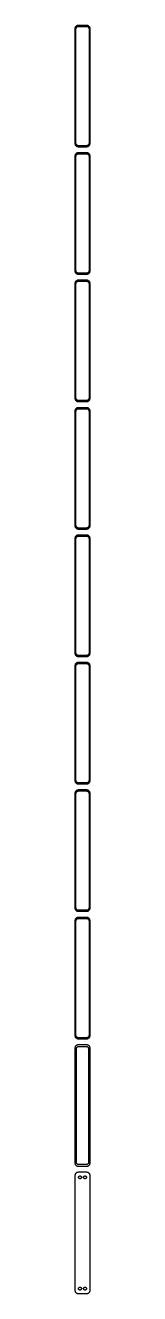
# Model space of a CAD drawing. Header units: metres. Extents: x -11 to 11, y 1800 to 3681.
import ezdxf

# ---------------------------------------------------------------- set-up
doc = ezdxf.new("R2010")
doc.units = ezdxf.units.M

msp = doc.modelspace()

# ---------------------------------------------------------------- linework, layer by layer
for p, q in [((-11.2106, 3676.63), (-11.25, 3676)), ((-11.25, 3676), (-11.25, 3506)), ((-11.0929, 3677.24), (-11.2106, 3676.63)), ((-10.8989, 3677.84), (-11.0929, 3677.24)), ((-10.6315, 3678.41), (-10.8989, 3677.84)), ((-10.2951, 3678.94), (-10.6315, 3678.41)), ((-9.89484, 3679.42), (-10.2951, 3678.94)), ((-9.43712, 3679.85), (-9.89484, 3679.42)), ((-9.75, 3675.5), (-9.71844, 3676)), ((-9.75, 3506.5), (-9.75, 3675.5)), ((-9.71844, 3676), (-9.62433, 3676.49)), ((-9.62433, 3676.49), (-9.4691, 3676.97)), ((-9.4691, 3676.97), (-9.25522, 3677.43)), ((-8.92912, 3680.22), (-9.43712, 3679.85)), ((-9.25522, 3677.43), (-8.98605, 3677.85)), ((-8.98605, 3677.85), (-8.66586, 3678.24)), ((-8.37889, 3680.52), (-8.92912, 3680.22)), ((-8.66586, 3678.24), (-8.29968, 3678.58)), ((-7.79507, 3680.76), (-8.37889, 3680.52)), ((-8.29968, 3678.58), (-7.8933, 3678.88)), ((-7.8933, 3678.88), (-7.45311, 3679.12)), ((-7.1869, 3680.91), (-7.79507, 3680.76)), ((-7.45311, 3679.12), (-6.98605, 3679.3)), ((-6.56395, 3680.99), (-7.1869, 3680.91)), ((-6.98605, 3679.3), (-6.49951, 3679.43)), ((6.56395, 3680.99), (-6.56395, 3680.99)), ((-6.49951, 3679.43), (-6.00116, 3679.49)), ((-6.00116, 3679.49), (6.00116, 3679.49)), ((6.00116, 3679.49), (6.49951, 3679.43)), ((6.49951, 3679.43), (6.98605, 3679.3)), ((7.1869, 3680.91), (6.56395, 3680.99)), ((6.98605, 3679.3), (7.45311, 3679.12)), ((7.79507, 3680.76), (7.1869, 3680.91)), ((7.45311, 3679.12), (7.8933, 3678.88)), ((8.37889, 3680.52), (7.79507, 3680.76)), ((7.8933, 3678.88), (8.29968, 3678.58)), ((8.29968, 3678.58), (8.66586, 3678.24)), ((8.92912, 3680.22), (8.37889, 3680.52)), ((8.66586, 3678.24), (8.98605, 3677.85)), ((9.43712, 3679.85), (8.92912, 3680.22)), ((8.98605, 3677.85), (9.25522, 3677.43)), ((9.25522, 3677.43), (9.4691, 3676.97)), ((9.89484, 3679.42), (9.43712, 3679.85)), ((9.4691, 3676.97), (9.62433, 3676.49)), ((9.62433, 3676.49), (9.71844, 3676)), ((9.71844, 3676), (9.75, 3675.5)), ((9.75, 3675.5), (9.75, 3506.5)), ((10.2951, 3678.94), (9.89484, 3679.42)), ((10.6315, 3678.41), (10.2951, 3678.94)), ((10.8989, 3677.84), (10.6315, 3678.41)), ((11.0929, 3677.24), (10.8989, 3677.84)), ((11.2106, 3676.63), (11.0929, 3677.24)), ((11.25, 3676), (11.2106, 3676.63)), ((11.25, 3506), (11.25, 3676)), ((-11.25, 3506), (-11.2106, 3505.37)), ((-11.2106, 3505.37), (-11.0929, 3504.76)), ((-11.0929, 3504.76), (-10.8989, 3504.16)), ((-10.8989, 3504.16), (-10.6315, 3503.59)), ((-10.6315, 3503.59), (-10.2951, 3503.06)), ((-10.2951, 3503.06), (-9.89484, 3502.58)), ((-9.89484, 3502.58), (-9.43712, 3502.15)), ((-9.71844, 3506), (-9.75, 3506.5)), ((-9.62433, 3505.51), (-9.71844, 3506)), ((-9.4691, 3505.03), (-9.62433, 3505.51)), ((-9.25522, 3504.57), (-9.4691, 3505.03)), ((-9.43712, 3502.15), (-8.92912, 3501.78)), ((-8.98605, 3504.15), (-9.25522, 3504.57)), ((-8.66586, 3503.76), (-8.98605, 3504.15)), ((-8.92912, 3501.78), (-8.37889, 3501.48)), ((-8.29968, 3503.42), (-8.66586, 3503.76)), ((-8.37889, 3501.48), (-7.79507, 3501.24)), ((-7.8933, 3503.12), (-8.29968, 3503.42)), ((-7.45311, 3502.88), (-7.8933, 3503.12)), ((-7.79507, 3501.24), (-7.1869, 3501.09)), ((-6.98605, 3502.7), (-7.45311, 3502.88)), ((-7.1869, 3501.09), (-6.56395, 3501.01)), ((-6.49951, 3502.57), (-6.98605, 3502.7)), ((-6.56395, 3501.01), (6.56395, 3501.01)), ((-6.00116, 3502.51), (-6.49951, 3502.57)), ((6.00116, 3502.51), (-6.00116, 3502.51)), ((6.49951, 3502.57), (6.00116, 3502.51)), ((6.98605, 3502.7), (6.49951, 3502.57)), ((6.56395, 3501.01), (7.1869, 3501.09)), ((7.45311, 3502.88), (6.98605, 3502.7)), ((7.1869, 3501.09), (7.79507, 3501.24)), ((7.8933, 3503.12), (7.45311, 3502.88)), ((7.79507, 3501.24), (8.37889, 3501.48)), ((8.29968, 3503.42), (7.8933, 3503.12)), ((8.66586, 3503.76), (8.29968, 3503.42)), ((8.37889, 3501.48), (8.92912, 3501.78)), ((8.98605, 3504.15), (8.66586, 3503.76)), ((8.92912, 3501.78), (9.43712, 3502.15)), ((9.25522, 3504.57), (8.98605, 3504.15)), ((9.4691, 3505.03), (9.25522, 3504.57)), ((9.43712, 3502.15), (9.89484, 3502.58)), ((9.62433, 3505.51), (9.4691, 3505.03)), ((9.71844, 3506), (9.62433, 3505.51)), ((9.75, 3506.5), (9.71844, 3506)), ((9.89484, 3502.58), (10.2951, 3503.06)), ((10.2951, 3503.06), (10.6315, 3503.59)), ((10.6315, 3503.59), (10.8989, 3504.16)), ((10.8989, 3504.16), (11.0929, 3504.76)), ((11.0929, 3504.76), (11.2106, 3505.37)), ((11.2106, 3505.37), (11.25, 3506)), ((-11.2106, 3487.63), (-11.25, 3487)), ((-11.25, 3487), (-11.25, 3317)), ((-11.0929, 3488.24), (-11.2106, 3487.63)), ((-10.8989, 3488.84), (-11.0929, 3488.24)), ((-10.6315, 3489.41), (-10.8989, 3488.84)), ((-10.2951, 3489.94), (-10.6315, 3489.41)), ((-9.89484, 3490.42), (-10.2951, 3489.94)), ((-9.43712, 3490.85), (-9.89484, 3490.42)), ((-9.75, 3486.5), (-9.71844, 3487)), ((-9.75, 3317.5), (-9.75, 3486.5)), ((-9.71844, 3487), (-9.62433, 3487.49)), ((-9.62433, 3487.49), (-9.4691, 3487.97)), ((-9.4691, 3487.97), (-9.25522, 3488.43)), ((-8.92912, 3491.22), (-9.43712, 3490.85)), ((-9.25522, 3488.43), (-8.98605, 3488.85)), ((-8.98605, 3488.85), (-8.66586, 3489.24)), ((-8.37889, 3491.52), (-8.92912, 3491.22)), ((-8.66586, 3489.24), (-8.29968, 3489.58)), ((-7.79507, 3491.76), (-8.37889, 3491.52)), ((-8.29968, 3489.58), (-7.8933, 3489.88)), ((-7.8933, 3489.88), (-7.45311, 3490.12)), ((-7.1869, 3491.91), (-7.79507, 3491.76)), ((-7.45311, 3490.12), (-6.98605, 3490.3)), ((-6.56395, 3491.99), (-7.1869, 3491.91)), ((-6.98605, 3490.3), (-6.49951, 3490.43)), ((6.56395, 3491.99), (-6.56395, 3491.99)), ((-6.49951, 3490.43), (-6.00116, 3490.49)), ((-6.00116, 3490.49), (6.00116, 3490.49)), ((6.00116, 3490.49), (6.49951, 3490.43)), ((6.49951, 3490.43), (6.98605, 3490.3)), ((7.1869, 3491.91), (6.56395, 3491.99)), ((6.98605, 3490.3), (7.45311, 3490.12)), ((7.79507, 3491.76), (7.1869, 3491.91)), ((7.45311, 3490.12), (7.8933, 3489.88)), ((8.37889, 3491.52), (7.79507, 3491.76)), ((7.8933, 3489.88), (8.29968, 3489.58)), ((8.29968, 3489.58), (8.66586, 3489.24)), ((8.92912, 3491.22), (8.37889, 3491.52)), ((8.66586, 3489.24), (8.98605, 3488.85)), ((9.43712, 3490.85), (8.92912, 3491.22)), ((8.98605, 3488.85), (9.25522, 3488.43)), ((9.25522, 3488.43), (9.4691, 3487.97)), ((9.89484, 3490.42), (9.43712, 3490.85)), ((9.4691, 3487.97), (9.62433, 3487.49)), ((9.62433, 3487.49), (9.71844, 3487)), ((9.71844, 3487), (9.75, 3486.5)), ((9.75, 3486.5), (9.75, 3317.5)), ((10.2951, 3489.94), (9.89484, 3490.42)), ((10.6315, 3489.41), (10.2951, 3489.94)), ((10.8989, 3488.84), (10.6315, 3489.41)), ((11.0929, 3488.24), (10.8989, 3488.84)), ((11.2106, 3487.63), (11.0929, 3488.24)), ((11.25, 3487), (11.2106, 3487.63)), ((11.25, 3317), (11.25, 3487)), ((-11.25, 3317), (-11.2106, 3316.37)), ((-11.2106, 3316.37), (-11.0929, 3315.76)), ((-11.0929, 3315.76), (-10.8989, 3315.16)), ((-10.8989, 3315.16), (-10.6315, 3314.59)), ((-10.6315, 3314.59), (-10.2951, 3314.06)), ((-10.2951, 3314.06), (-9.89484, 3313.58)), ((-9.89484, 3313.58), (-9.43712, 3313.15)), ((-9.71844, 3317), (-9.75, 3317.5)), ((-9.62433, 3316.51), (-9.71844, 3317)), ((-9.4691, 3316.03), (-9.62433, 3316.51)), ((-9.25522, 3315.57), (-9.4691, 3316.03)), ((-9.43712, 3313.15), (-8.92912, 3312.78)), ((-8.98605, 3315.15), (-9.25522, 3315.57)), ((-8.66586, 3314.76), (-8.98605, 3315.15)), ((-8.92912, 3312.78), (-8.37889, 3312.48)), ((-8.29968, 3314.42), (-8.66586, 3314.76)), ((-8.37889, 3312.48), (-7.79507, 3312.24)), ((-7.8933, 3314.12), (-8.29968, 3314.42)), ((-7.45311, 3313.88), (-7.8933, 3314.12)), ((-7.79507, 3312.24), (-7.1869, 3312.09)), ((-6.98605, 3313.7), (-7.45311, 3313.88)), ((-7.1869, 3312.09), (-6.56395, 3312.01)), ((-6.49951, 3313.57), (-6.98605, 3313.7)), ((-6.56395, 3312.01), (6.56395, 3312.01)), ((-6.00116, 3313.51), (-6.49951, 3313.57)), ((6.00116, 3313.51), (-6.00116, 3313.51)), ((6.49951, 3313.57), (6.00116, 3313.51)), ((6.98605, 3313.7), (6.49951, 3313.57)), ((6.56395, 3312.01), (7.1869, 3312.09)), ((7.45311, 3313.88), (6.98605, 3313.7)), ((7.1869, 3312.09), (7.79507, 3312.24)), ((7.8933, 3314.12), (7.45311, 3313.88)), ((7.79507, 3312.24), (8.37889, 3312.48)), ((8.29968, 3314.42), (7.8933, 3314.12)), ((8.66586, 3314.76), (8.29968, 3314.42)), ((8.37889, 3312.48), (8.92912, 3312.78)), ((8.98605, 3315.15), (8.66586, 3314.76)), ((8.92912, 3312.78), (9.43712, 3313.15)), ((9.25522, 3315.57), (8.98605, 3315.15)), ((9.4691, 3316.03), (9.25522, 3315.57)), ((9.43712, 3313.15), (9.89484, 3313.58)), ((9.62433, 3316.51), (9.4691, 3316.03)), ((9.71844, 3317), (9.62433, 3316.51)), ((9.75, 3317.5), (9.71844, 3317)), ((9.89484, 3313.58), (10.2951, 3314.06)), ((10.2951, 3314.06), (10.6315, 3314.59)), ((10.6315, 3314.59), (10.8989, 3315.16)), ((10.8989, 3315.16), (11.0929, 3315.76)), ((11.0929, 3315.76), (11.2106, 3316.37)), ((11.2106, 3316.37), (11.25, 3317)), ((-11.2106, 3298.63), (-11.25, 3298)), ((-11.25, 3298), (-11.25, 3128)), ((-11.0929, 3299.24), (-11.2106, 3298.63)), ((-10.8989, 3299.84), (-11.0929, 3299.24)), ((-10.6315, 3300.41), (-10.8989, 3299.84)), ((-10.2951, 3300.94), (-10.6315, 3300.41)), ((-9.89484, 3301.42), (-10.2951, 3300.94)), ((-9.43712, 3301.85), (-9.89484, 3301.42)), ((-9.75, 3297.5), (-9.71844, 3298)), ((-9.75, 3128.5), (-9.75, 3297.5)), ((-9.71844, 3298), (-9.62433, 3298.49)), ((-9.62433, 3298.49), (-9.4691, 3298.97)), ((-9.4691, 3298.97), (-9.25522, 3299.43)), ((-8.92912, 3302.22), (-9.43712, 3301.85)), ((-9.25522, 3299.43), (-8.98605, 3299.85)), ((-8.98605, 3299.85), (-8.66586, 3300.24)), ((-8.37889, 3302.52), (-8.92912, 3302.22)), ((-8.66586, 3300.24), (-8.29968, 3300.58)), ((-7.79507, 3302.76), (-8.37889, 3302.52)), ((-8.29968, 3300.58), (-7.8933, 3300.88)), ((-7.8933, 3300.88), (-7.45311, 3301.12)), ((-7.1869, 3302.91), (-7.79507, 3302.76)), ((-7.45311, 3301.12), (-6.98605, 3301.3)), ((-6.56395, 3302.99), (-7.1869, 3302.91)), ((-6.98605, 3301.3), (-6.49951, 3301.43)), ((6.56395, 3302.99), (-6.56395, 3302.99)), ((-6.49951, 3301.43), (-6.00116, 3301.49)), ((-6.00116, 3301.49), (6.00116, 3301.49)), ((6.00116, 3301.49), (6.49951, 3301.43)), ((6.49951, 3301.43), (6.98605, 3301.3)), ((7.1869, 3302.91), (6.56395, 3302.99)), ((6.98605, 3301.3), (7.45311, 3301.12)), ((7.79507, 3302.76), (7.1869, 3302.91)), ((7.45311, 3301.12), (7.8933, 3300.88)), ((8.37889, 3302.52), (7.79507, 3302.76)), ((7.8933, 3300.88), (8.29968, 3300.58)), ((8.29968, 3300.58), (8.66586, 3300.24)), ((8.92912, 3302.22), (8.37889, 3302.52)), ((8.66586, 3300.24), (8.98605, 3299.85)), ((9.43712, 3301.85), (8.92912, 3302.22)), ((8.98605, 3299.85), (9.25522, 3299.43)), ((9.25522, 3299.43), (9.4691, 3298.97)), ((9.89484, 3301.42), (9.43712, 3301.85)), ((9.4691, 3298.97), (9.62433, 3298.49)), ((9.62433, 3298.49), (9.71844, 3298)), ((9.71844, 3298), (9.75, 3297.5)), ((9.75, 3297.5), (9.75, 3128.5)), ((10.2951, 3300.94), (9.89484, 3301.42)), ((10.6315, 3300.41), (10.2951, 3300.94)), ((10.8989, 3299.84), (10.6315, 3300.41)), ((11.0929, 3299.24), (10.8989, 3299.84)), ((11.2106, 3298.63), (11.0929, 3299.24)), ((11.25, 3298), (11.2106, 3298.63)), ((11.25, 3128), (11.25, 3298)), ((-11.25, 3128), (-11.2106, 3127.37)), ((-11.2106, 3127.37), (-11.0929, 3126.76)), ((-11.0929, 3126.76), (-10.8989, 3126.16)), ((-10.8989, 3126.16), (-10.6315, 3125.59)), ((-10.6315, 3125.59), (-10.2951, 3125.06)), ((-10.2951, 3125.06), (-9.89484, 3124.58)), ((-9.89484, 3124.58), (-9.43712, 3124.15)), ((-9.71844, 3128), (-9.75, 3128.5)), ((-9.62433, 3127.51), (-9.71844, 3128)), ((-9.4691, 3127.03), (-9.62433, 3127.51)), ((-9.25522, 3126.57), (-9.4691, 3127.03)), ((-9.43712, 3124.15), (-8.92912, 3123.78)), ((-8.98605, 3126.15), (-9.25522, 3126.57)), ((-8.66586, 3125.76), (-8.98605, 3126.15)), ((-8.92912, 3123.78), (-8.37889, 3123.48)), ((-8.29968, 3125.42), (-8.66586, 3125.76)), ((-8.37889, 3123.48), (-7.79507, 3123.24)), ((-7.8933, 3125.12), (-8.29968, 3125.42)), ((-7.45311, 3124.88), (-7.8933, 3125.12)), ((-7.79507, 3123.24), (-7.1869, 3123.09)), ((-6.98605, 3124.7), (-7.45311, 3124.88)), ((-7.1869, 3123.09), (-6.56395, 3123.01)), ((-6.49951, 3124.57), (-6.98605, 3124.7)), ((-6.56395, 3123.01), (6.56395, 3123.01)), ((-6.00116, 3124.51), (-6.49951, 3124.57)), ((6.00116, 3124.51), (-6.00116, 3124.51)), ((6.49951, 3124.57), (6.00116, 3124.51)), ((6.98605, 3124.7), (6.49951, 3124.57)), ((6.56395, 3123.01), (7.1869, 3123.09)), ((7.45311, 3124.88), (6.98605, 3124.7)), ((7.1869, 3123.09), (7.79507, 3123.24)), ((7.8933, 3125.12), (7.45311, 3124.88)), ((7.79507, 3123.24), (8.37889, 3123.48)), ((8.29968, 3125.42), (7.8933, 3125.12)), ((8.66586, 3125.76), (8.29968, 3125.42)), ((8.37889, 3123.48), (8.92912, 3123.78)), ((8.98605, 3126.15), (8.66586, 3125.76)), ((8.92912, 3123.78), (9.43712, 3124.15)), ((9.25522, 3126.57), (8.98605, 3126.15)), ((9.4691, 3127.03), (9.25522, 3126.57)), ((9.43712, 3124.15), (9.89484, 3124.58)), ((9.62433, 3127.51), (9.4691, 3127.03)), ((9.71844, 3128), (9.62433, 3127.51)), ((9.75, 3128.5), (9.71844, 3128)), ((9.89484, 3124.58), (10.2951, 3125.06)), ((10.2951, 3125.06), (10.6315, 3125.59)), ((10.6315, 3125.59), (10.8989, 3126.16)), ((10.8989, 3126.16), (11.0929, 3126.76)), ((11.0929, 3126.76), (11.2106, 3127.37)), ((11.2106, 3127.37), (11.25, 3128)), ((-11.2106, 3109.63), (-11.25, 3109)), ((-11.25, 3109), (-11.25, 2939)), ((-11.0929, 3110.24), (-11.2106, 3109.63)), ((-10.8989, 3110.84), (-11.0929, 3110.24)), ((-10.6315, 3111.41), (-10.8989, 3110.84)), ((-10.2951, 3111.94), (-10.6315, 3111.41)), ((-9.89484, 3112.42), (-10.2951, 3111.94)), ((-9.43712, 3112.85), (-9.89484, 3112.42)), ((-9.75, 3108.5), (-9.71844, 3109)), ((-9.75, 2939.5), (-9.75, 3108.5)), ((-9.71844, 3109), (-9.62433, 3109.49)), ((-9.62433, 3109.49), (-9.4691, 3109.97)), ((-9.4691, 3109.97), (-9.25522, 3110.43)), ((-8.92912, 3113.22), (-9.43712, 3112.85)), ((-9.25522, 3110.43), (-8.98605, 3110.85)), ((-8.98605, 3110.85), (-8.66586, 3111.24)), ((-8.37889, 3113.52), (-8.92912, 3113.22)), ((-8.66586, 3111.24), (-8.29968, 3111.58)), ((-7.79507, 3113.76), (-8.37889, 3113.52)), ((-8.29968, 3111.58), (-7.8933, 3111.88)), ((-7.8933, 3111.88), (-7.45311, 3112.12)), ((-7.1869, 3113.91), (-7.79507, 3113.76)), ((-7.45311, 3112.12), (-6.98605, 3112.3)), ((-6.56395, 3113.99), (-7.1869, 3113.91)), ((-6.98605, 3112.3), (-6.49951, 3112.43)), ((6.56395, 3113.99), (-6.56395, 3113.99)), ((-6.49951, 3112.43), (-6.00116, 3112.49)), ((-6.00116, 3112.49), (6.00116, 3112.49)), ((6.00116, 3112.49), (6.49951, 3112.43)), ((6.49951, 3112.43), (6.98605, 3112.3)), ((7.1869, 3113.91), (6.56395, 3113.99)), ((6.98605, 3112.3), (7.45311, 3112.12)), ((7.79507, 3113.76), (7.1869, 3113.91)), ((7.45311, 3112.12), (7.8933, 3111.88)), ((8.37889, 3113.52), (7.79507, 3113.76)), ((7.8933, 3111.88), (8.29968, 3111.58)), ((8.29968, 3111.58), (8.66586, 3111.24)), ((8.92912, 3113.22), (8.37889, 3113.52)), ((8.66586, 3111.24), (8.98605, 3110.85)), ((9.43712, 3112.85), (8.92912, 3113.22)), ((8.98605, 3110.85), (9.25522, 3110.43)), ((9.25522, 3110.43), (9.4691, 3109.97)), ((9.89484, 3112.42), (9.43712, 3112.85)), ((9.4691, 3109.97), (9.62433, 3109.49)), ((9.62433, 3109.49), (9.71844, 3109)), ((9.71844, 3109), (9.75, 3108.5)), ((9.75, 3108.5), (9.75, 2939.5)), ((10.2951, 3111.94), (9.89484, 3112.42)), ((10.6315, 3111.41), (10.2951, 3111.94)), ((10.8989, 3110.84), (10.6315, 3111.41)), ((11.0929, 3110.24), (10.8989, 3110.84)), ((11.2106, 3109.63), (11.0929, 3110.24)), ((11.25, 3109), (11.2106, 3109.63)), ((11.25, 2939), (11.25, 3109)), ((-11.25, 2939), (-11.2106, 2938.37)), ((-11.2106, 2938.37), (-11.0929, 2937.76)), ((-11.0929, 2937.76), (-10.8989, 2937.16)), ((-10.8989, 2937.16), (-10.6315, 2936.59)), ((-10.6315, 2936.59), (-10.2951, 2936.06)), ((-10.2951, 2936.06), (-9.89484, 2935.58)), ((-9.89484, 2935.58), (-9.43712, 2935.15)), ((-9.71844, 2939), (-9.75, 2939.5)), ((-9.62433, 2938.51), (-9.71844, 2939)), ((-9.4691, 2938.03), (-9.62433, 2938.51)), ((-9.25522, 2937.57), (-9.4691, 2938.03)), ((-9.43712, 2935.15), (-8.92912, 2934.78)), ((-8.98605, 2937.15), (-9.25522, 2937.57)), ((-8.66586, 2936.76), (-8.98605, 2937.15)), ((-8.92912, 2934.78), (-8.37889, 2934.48)), ((-8.29968, 2936.42), (-8.66586, 2936.76)), ((-8.37889, 2934.48), (-7.79507, 2934.24)), ((-7.8933, 2936.12), (-8.29968, 2936.42)), ((-7.45311, 2935.88), (-7.8933, 2936.12)), ((-6.98605, 2935.7), (-7.45311, 2935.88)), ((-6.49951, 2935.57), (-6.98605, 2935.7)), ((-6.00116, 2935.51), (-6.49951, 2935.57)), ((6.00116, 2935.51), (-6.00116, 2935.51)), ((6.49951, 2935.57), (6.00116, 2935.51)), ((6.98605, 2935.7), (6.49951, 2935.57)), ((7.45311, 2935.88), (6.98605, 2935.7)), ((7.8933, 2936.12), (7.45311, 2935.88)), ((7.79507, 2934.24), (8.37889, 2934.48)), ((8.29968, 2936.42), (7.8933, 2936.12)), ((8.66586, 2936.76), (8.29968, 2936.42)), ((8.37889, 2934.48), (8.92912, 2934.78)), ((8.98605, 2937.15), (8.66586, 2936.76)), ((8.92912, 2934.78), (9.43712, 2935.15)), ((9.25522, 2937.57), (8.98605, 2937.15)), ((9.4691, 2938.03), (9.25522, 2937.57)), ((9.43712, 2935.15), (9.89484, 2935.58)), ((9.62433, 2938.51), (9.4691, 2938.03)), ((9.71844, 2939), (9.62433, 2938.51)), ((9.75, 2939.5), (9.71844, 2939)), ((9.89484, 2935.58), (10.2951, 2936.06)), ((10.2951, 2936.06), (10.6315, 2936.59)), ((10.6315, 2936.59), (10.8989, 2937.16)), ((10.8989, 2937.16), (11.0929, 2937.76)), ((11.0929, 2937.76), (11.2106, 2938.37)), ((11.2106, 2938.37), (11.25, 2939)), ((-11.2106, 2920.63), (-11.25, 2920)), ((-11.25, 2920), (-11.25, 2750)), ((-11.0929, 2921.24), (-11.2106, 2920.63)), ((-10.8989, 2921.84), (-11.0929, 2921.24)), ((-10.6315, 2922.41), (-10.8989, 2921.84)), ((-10.2951, 2922.94), (-10.6315, 2922.41)), ((-9.89484, 2923.42), (-10.2951, 2922.94)), ((-9.43712, 2923.85), (-9.89484, 2923.42)), ((-9.75, 2919.5), (-9.71844, 2920)), ((-9.75, 2750.5), (-9.75, 2919.5)), ((-9.71844, 2920), (-9.62433, 2920.49)), ((-9.62433, 2920.49), (-9.4691, 2920.97)), ((-9.4691, 2920.97), (-9.25522, 2921.43)), ((-8.92912, 2924.22), (-9.43712, 2923.85)), ((-9.25522, 2921.43), (-8.98605, 2921.85)), ((-8.98605, 2921.85), (-8.66586, 2922.24)), ((-8.37889, 2924.52), (-8.92912, 2924.22)), ((-8.66586, 2922.24), (-8.29968, 2922.58)), ((-7.79507, 2924.76), (-8.37889, 2924.52)), ((-8.29968, 2922.58), (-7.8933, 2922.88)), ((-7.8933, 2922.88), (-7.45311, 2923.12)), ((-7.79507, 2934.24), (-7.1869, 2934.09)), ((-7.1869, 2924.91), (-7.79507, 2924.76)), ((-7.45311, 2923.12), (-6.98605, 2923.3)), ((-7.1869, 2934.09), (-6.56395, 2934.01)), ((-6.56395, 2924.99), (-7.1869, 2924.91)), ((-6.98605, 2923.3), (-6.49951, 2923.43)), ((-6.56395, 2934.01), (6.56395, 2934.01)), ((6.56395, 2924.99), (-6.56395, 2924.99)), ((-6.49951, 2923.43), (-6.00116, 2923.49)), ((-6.00116, 2923.49), (6.00116, 2923.49)), ((6.00116, 2923.49), (6.49951, 2923.43)), ((6.49951, 2923.43), (6.98605, 2923.3)), ((6.56395, 2934.01), (7.1869, 2934.09)), ((7.1869, 2924.91), (6.56395, 2924.99)), ((6.98605, 2923.3), (7.45311, 2923.12)), ((7.1869, 2934.09), (7.79507, 2934.24)), ((7.79507, 2924.76), (7.1869, 2924.91)), ((7.45311, 2923.12), (7.8933, 2922.88)), ((8.37889, 2924.52), (7.79507, 2924.76)), ((7.8933, 2922.88), (8.29968, 2922.58)), ((8.29968, 2922.58), (8.66586, 2922.24)), ((8.92912, 2924.22), (8.37889, 2924.52)), ((8.66586, 2922.24), (8.98605, 2921.85)), ((9.43712, 2923.85), (8.92912, 2924.22)), ((8.98605, 2921.85), (9.25522, 2921.43)), ((9.25522, 2921.43), (9.4691, 2920.97)), ((9.89484, 2923.42), (9.43712, 2923.85)), ((9.4691, 2920.97), (9.62433, 2920.49)), ((9.62433, 2920.49), (9.71844, 2920)), ((9.71844, 2920), (9.75, 2919.5)), ((9.75, 2919.5), (9.75, 2750.5)), ((10.2951, 2922.94), (9.89484, 2923.42)), ((10.6315, 2922.41), (10.2951, 2922.94)), ((10.8989, 2921.84), (10.6315, 2922.41)), ((11.0929, 2921.24), (10.8989, 2921.84)), ((11.2106, 2920.63), (11.0929, 2921.24)), ((11.25, 2920), (11.2106, 2920.63)), ((11.25, 2750), (11.25, 2920)), ((-11.25, 2750), (-11.2106, 2749.37)), ((-11.2106, 2749.37), (-11.0929, 2748.76)), ((-11.0929, 2748.76), (-10.8989, 2748.16)), ((-10.8989, 2748.16), (-10.6315, 2747.59)), ((-10.6315, 2747.59), (-10.2951, 2747.06)), ((-10.2951, 2747.06), (-9.89484, 2746.58)), ((-9.89484, 2746.58), (-9.43712, 2746.15)), ((-9.71844, 2750), (-9.75, 2750.5)), ((-9.62433, 2749.51), (-9.71844, 2750)), ((-9.4691, 2749.03), (-9.62433, 2749.51)), ((-9.25522, 2748.57), (-9.4691, 2749.03)), ((-8.98605, 2748.15), (-9.25522, 2748.57)), ((-8.66586, 2747.76), (-8.98605, 2748.15)), ((-8.29968, 2747.42), (-8.66586, 2747.76)), ((-7.8933, 2747.12), (-8.29968, 2747.42)), ((-7.45311, 2746.88), (-7.8933, 2747.12)), ((-6.98605, 2746.7), (-7.45311, 2746.88)), ((-6.49951, 2746.57), (-6.98605, 2746.7)), ((-6.00116, 2746.51), (-6.49951, 2746.57)), ((6.00116, 2746.51), (-6.00116, 2746.51)), ((6.49951, 2746.57), (6.00116, 2746.51)), ((6.98605, 2746.7), (6.49951, 2746.57)), ((7.45311, 2746.88), (6.98605, 2746.7)), ((7.8933, 2747.12), (7.45311, 2746.88)), ((8.29968, 2747.42), (7.8933, 2747.12)), ((8.66586, 2747.76), (8.29968, 2747.42)), ((8.98605, 2748.15), (8.66586, 2747.76)), ((9.25522, 2748.57), (8.98605, 2748.15)), ((9.4691, 2749.03), (9.25522, 2748.57)), ((9.43712, 2746.15), (9.89484, 2746.58)), ((9.62433, 2749.51), (9.4691, 2749.03)), ((9.71844, 2750), (9.62433, 2749.51)), ((9.75, 2750.5), (9.71844, 2750)), ((9.89484, 2746.58), (10.2951, 2747.06)), ((10.2951, 2747.06), (10.6315, 2747.59)), ((10.6315, 2747.59), (10.8989, 2748.16)), ((10.8989, 2748.16), (11.0929, 2748.76)), ((11.0929, 2748.76), (11.2106, 2749.37)), ((11.2106, 2749.37), (11.25, 2750)), ((-11.2106, 2731.63), (-11.25, 2731)), ((-11.25, 2731), (-11.25, 2561)), ((-11.0929, 2732.24), (-11.2106, 2731.63)), ((-10.8989, 2732.84), (-11.0929, 2732.24)), ((-10.6315, 2733.41), (-10.8989, 2732.84)), ((-10.2951, 2733.94), (-10.6315, 2733.41)), ((-9.89484, 2734.42), (-10.2951, 2733.94)), ((-9.43712, 2734.85), (-9.89484, 2734.42)), ((-9.75, 2730.5), (-9.71844, 2731)), ((-9.75, 2561.5), (-9.75, 2730.5)), ((-9.71844, 2731), (-9.62433, 2731.49)), ((-9.62433, 2731.49), (-9.4691, 2731.97)), ((-9.4691, 2731.97), (-9.25522, 2732.43)), ((-9.43712, 2746.15), (-8.92912, 2745.78)), ((-8.92912, 2735.22), (-9.43712, 2734.85)), ((-9.25522, 2732.43), (-8.98605, 2732.85)), ((-8.98605, 2732.85), (-8.66586, 2733.24)), ((-8.92912, 2745.78), (-8.37889, 2745.48)), ((-8.37889, 2735.52), (-8.92912, 2735.22)), ((-8.66586, 2733.24), (-8.29968, 2733.58)), ((-8.37889, 2745.48), (-7.79507, 2745.24)), ((-7.79507, 2735.76), (-8.37889, 2735.52)), ((-8.29968, 2733.58), (-7.8933, 2733.88)), ((-7.8933, 2733.88), (-7.45311, 2734.12)), ((-7.79507, 2745.24), (-7.1869, 2745.09)), ((-7.1869, 2735.91), (-7.79507, 2735.76)), ((-7.45311, 2734.12), (-6.98605, 2734.3)), ((-7.1869, 2745.09), (-6.56395, 2745.01)), ((-6.56395, 2735.99), (-7.1869, 2735.91)), ((-6.98605, 2734.3), (-6.49951, 2734.43)), ((-6.56395, 2745.01), (6.56395, 2745.01)), ((6.56395, 2735.99), (-6.56395, 2735.99)), ((-6.49951, 2734.43), (-6.00116, 2734.49)), ((-6.00116, 2734.49), (6.00116, 2734.49)), ((6.00116, 2734.49), (6.49951, 2734.43)), ((6.49951, 2734.43), (6.98605, 2734.3)), ((6.56395, 2745.01), (7.1869, 2745.09)), ((7.1869, 2735.91), (6.56395, 2735.99)), ((6.98605, 2734.3), (7.45311, 2734.12)), ((7.1869, 2745.09), (7.79507, 2745.24)), ((7.79507, 2735.76), (7.1869, 2735.91)), ((7.45311, 2734.12), (7.8933, 2733.88)), ((7.79507, 2745.24), (8.37889, 2745.48)), ((8.37889, 2735.52), (7.79507, 2735.76)), ((7.8933, 2733.88), (8.29968, 2733.58)), ((8.29968, 2733.58), (8.66586, 2733.24)), ((8.37889, 2745.48), (8.92912, 2745.78)), ((8.92912, 2735.22), (8.37889, 2735.52)), ((8.66586, 2733.24), (8.98605, 2732.85)), ((8.92912, 2745.78), (9.43712, 2746.15)), ((9.43712, 2734.85), (8.92912, 2735.22)), ((8.98605, 2732.85), (9.25522, 2732.43)), ((9.25522, 2732.43), (9.4691, 2731.97)), ((9.89484, 2734.42), (9.43712, 2734.85)), ((9.4691, 2731.97), (9.62433, 2731.49)), ((9.62433, 2731.49), (9.71844, 2731)), ((9.71844, 2731), (9.75, 2730.5)), ((9.75, 2730.5), (9.75, 2561.5)), ((10.2951, 2733.94), (9.89484, 2734.42)), ((10.6315, 2733.41), (10.2951, 2733.94)), ((10.8989, 2732.84), (10.6315, 2733.41)), ((11.0929, 2732.24), (10.8989, 2732.84)), ((11.2106, 2731.63), (11.0929, 2732.24)), ((11.25, 2731), (11.2106, 2731.63)), ((11.25, 2561), (11.25, 2731)), ((-11.25, 2561), (-11.2106, 2560.37)), ((-11.2106, 2560.37), (-11.0929, 2559.76)), ((-11.0929, 2559.76), (-10.8989, 2559.16)), ((-10.8989, 2559.16), (-10.6315, 2558.59)), ((-10.6315, 2558.59), (-10.2951, 2558.06)), ((-9.71844, 2561), (-9.75, 2561.5)), ((-9.62433, 2560.51), (-9.71844, 2561)), ((-9.4691, 2560.03), (-9.62433, 2560.51)), ((-9.25522, 2559.57), (-9.4691, 2560.03)), ((-8.98605, 2559.15), (-9.25522, 2559.57)), ((-8.66586, 2558.76), (-8.98605, 2559.15)), ((-8.29968, 2558.42), (-8.66586, 2558.76)), ((-7.8933, 2558.12), (-8.29968, 2558.42)), ((8.29968, 2558.42), (7.8933, 2558.12)), ((8.66586, 2558.76), (8.29968, 2558.42)), ((8.98605, 2559.15), (8.66586, 2558.76)), ((9.25522, 2559.57), (8.98605, 2559.15)), ((9.4691, 2560.03), (9.25522, 2559.57)), ((9.62433, 2560.51), (9.4691, 2560.03)), ((9.71844, 2561), (9.62433, 2560.51)), ((9.75, 2561.5), (9.71844, 2561)), ((10.2951, 2558.06), (10.6315, 2558.59)), ((10.6315, 2558.59), (10.8989, 2559.16)), ((10.8989, 2559.16), (11.0929, 2559.76)), ((11.0929, 2559.76), (11.2106, 2560.37)), ((11.2106, 2560.37), (11.25, 2561)), ((-11.2106, 2542.63), (-11.25, 2542)), ((-11.25, 2542), (-11.25, 2372)), ((-11.0929, 2543.24), (-11.2106, 2542.63)), ((-10.8989, 2543.84), (-11.0929, 2543.24)), ((-10.6315, 2544.41), (-10.8989, 2543.84)), ((-10.2951, 2544.94), (-10.6315, 2544.41)), ((-10.2951, 2558.06), (-9.89484, 2557.58)), ((-9.89484, 2545.42), (-10.2951, 2544.94)), ((-9.89484, 2557.58), (-9.43712, 2557.15)), ((-9.43712, 2545.85), (-9.89484, 2545.42)), ((-9.75, 2541.5), (-9.71844, 2542)), ((-9.75, 2372.5), (-9.75, 2541.5)), ((-9.71844, 2542), (-9.62433, 2542.49)), ((-9.62433, 2542.49), (-9.4691, 2542.97)), ((-9.4691, 2542.97), (-9.25522, 2543.43)), ((-9.43712, 2557.15), (-8.92912, 2556.78)), ((-8.92912, 2546.22), (-9.43712, 2545.85)), ((-9.25522, 2543.43), (-8.98605, 2543.85)), ((-8.98605, 2543.85), (-8.66586, 2544.24)), ((-8.92912, 2556.78), (-8.37889, 2556.48)), ((-8.37889, 2546.52), (-8.92912, 2546.22)), ((-8.66586, 2544.24), (-8.29968, 2544.58)), ((-8.37889, 2556.48), (-7.79507, 2556.24)), ((-7.79507, 2546.76), (-8.37889, 2546.52)), ((-8.29968, 2544.58), (-7.8933, 2544.88)), ((-7.45311, 2557.88), (-7.8933, 2558.12)), ((-7.8933, 2544.88), (-7.45311, 2545.12)), ((-7.79507, 2556.24), (-7.1869, 2556.09)), ((-7.1869, 2546.91), (-7.79507, 2546.76)), ((-6.98605, 2557.7), (-7.45311, 2557.88)), ((-7.45311, 2545.12), (-6.98605, 2545.3)), ((-7.1869, 2556.09), (-6.56395, 2556.01)), ((-6.56395, 2546.99), (-7.1869, 2546.91)), ((-6.49951, 2557.57), (-6.98605, 2557.7)), ((-6.98605, 2545.3), (-6.49951, 2545.43)), ((-6.56395, 2556.01), (6.56395, 2556.01)), ((6.56395, 2546.99), (-6.56395, 2546.99)), ((-6.00116, 2557.51), (-6.49951, 2557.57)), ((-6.49951, 2545.43), (-6.00116, 2545.49)), ((6.00116, 2557.51), (-6.00116, 2557.51)), ((-6.00116, 2545.49), (6.00116, 2545.49)), ((6.49951, 2557.57), (6.00116, 2557.51)), ((6.00116, 2545.49), (6.49951, 2545.43)), ((6.98605, 2557.7), (6.49951, 2557.57)), ((6.49951, 2545.43), (6.98605, 2545.3)), ((6.56395, 2556.01), (7.1869, 2556.09)), ((7.1869, 2546.91), (6.56395, 2546.99)), ((7.45311, 2557.88), (6.98605, 2557.7)), ((6.98605, 2545.3), (7.45311, 2545.12)), ((7.1869, 2556.09), (7.79507, 2556.24)), ((7.79507, 2546.76), (7.1869, 2546.91)), ((7.8933, 2558.12), (7.45311, 2557.88)), ((7.45311, 2545.12), (7.8933, 2544.88)), ((7.79507, 2556.24), (8.37889, 2556.48)), ((8.37889, 2546.52), (7.79507, 2546.76)), ((7.8933, 2544.88), (8.29968, 2544.58)), ((8.29968, 2544.58), (8.66586, 2544.24)), ((8.37889, 2556.48), (8.92912, 2556.78)), ((8.92912, 2546.22), (8.37889, 2546.52)), ((8.66586, 2544.24), (8.98605, 2543.85)), ((8.92912, 2556.78), (9.43712, 2557.15)), ((9.43712, 2545.85), (8.92912, 2546.22)), ((8.98605, 2543.85), (9.25522, 2543.43)), ((9.25522, 2543.43), (9.4691, 2542.97)), ((9.43712, 2557.15), (9.89484, 2557.58)), ((9.89484, 2545.42), (9.43712, 2545.85)), ((9.4691, 2542.97), (9.62433, 2542.49)), ((9.62433, 2542.49), (9.71844, 2542)), ((9.71844, 2542), (9.75, 2541.5)), ((9.75, 2541.5), (9.75, 2372.5)), ((9.89484, 2557.58), (10.2951, 2558.06)), ((10.2951, 2544.94), (9.89484, 2545.42)), ((10.6315, 2544.41), (10.2951, 2544.94)), ((10.8989, 2543.84), (10.6315, 2544.41)), ((11.0929, 2543.24), (10.8989, 2543.84)), ((11.2106, 2542.63), (11.0929, 2543.24)), ((11.25, 2542), (11.2106, 2542.63)), ((11.25, 2372), (11.25, 2542)), ((-11.25, 2372), (-11.2106, 2371.37)), ((-11.2106, 2371.37), (-11.0929, 2370.76)), ((-11.0929, 2370.76), (-10.8989, 2370.16)), ((-10.8989, 2370.16), (-10.6315, 2369.59)), ((-9.71844, 2372), (-9.75, 2372.5)), ((-9.62433, 2371.51), (-9.71844, 2372)), ((-9.4691, 2371.03), (-9.62433, 2371.51)), ((-9.25522, 2370.57), (-9.4691, 2371.03)), ((-8.98605, 2370.15), (-9.25522, 2370.57)), ((-8.66586, 2369.76), (-8.98605, 2370.15)), ((8.98605, 2370.15), (8.66586, 2369.76)), ((9.25522, 2370.57), (8.98605, 2370.15)), ((9.4691, 2371.03), (9.25522, 2370.57)), ((9.62433, 2371.51), (9.4691, 2371.03)), ((9.71844, 2372), (9.62433, 2371.51)), ((9.75, 2372.5), (9.71844, 2372)), ((10.6315, 2369.59), (10.8989, 2370.16)), ((10.8989, 2370.16), (11.0929, 2370.76)), ((11.0929, 2370.76), (11.2106, 2371.37)), ((11.2106, 2371.37), (11.25, 2372)), ((-11.2106, 2353.63), (-11.25, 2353)), ((-11.25, 2353), (-11.25, 2183)), ((-11.0929, 2354.24), (-11.2106, 2353.63)), ((-10.8989, 2354.84), (-11.0929, 2354.24)), ((-10.6315, 2355.41), (-10.8989, 2354.84)), ((-10.6315, 2369.59), (-10.2951, 2369.06)), ((-10.2951, 2355.94), (-10.6315, 2355.41)), ((-10.2951, 2369.06), (-9.89484, 2368.58)), ((-9.89484, 2356.42), (-10.2951, 2355.94)), ((-9.89484, 2368.58), (-9.43712, 2368.15)), ((-9.43712, 2356.85), (-9.89484, 2356.42)), ((-9.75, 2352.5), (-9.71844, 2353)), ((-9.75, 2183.5), (-9.75, 2352.5)), ((-9.71844, 2353), (-9.62433, 2353.49)), ((-9.62433, 2353.49), (-9.4691, 2353.97)), ((-9.4691, 2353.97), (-9.25522, 2354.43)), ((-9.43712, 2368.15), (-8.92912, 2367.78)), ((-8.92912, 2357.22), (-9.43712, 2356.85)), ((-9.25522, 2354.43), (-8.98605, 2354.85)), ((-8.98605, 2354.85), (-8.66586, 2355.24)), ((-8.92912, 2367.78), (-8.37889, 2367.48)), ((-8.37889, 2357.52), (-8.92912, 2357.22)), ((-8.29968, 2369.42), (-8.66586, 2369.76)), ((-8.66586, 2355.24), (-8.29968, 2355.58)), ((-8.37889, 2367.48), (-7.79507, 2367.24)), ((-7.79507, 2357.76), (-8.37889, 2357.52)), ((-7.8933, 2369.12), (-8.29968, 2369.42)), ((-8.29968, 2355.58), (-7.8933, 2355.88)), ((-7.45311, 2368.88), (-7.8933, 2369.12)), ((-7.8933, 2355.88), (-7.45311, 2356.12)), ((-7.79507, 2367.24), (-7.1869, 2367.09)), ((-7.1869, 2357.91), (-7.79507, 2357.76)), ((-6.98605, 2368.7), (-7.45311, 2368.88)), ((-7.45311, 2356.12), (-6.98605, 2356.3)), ((-7.1869, 2367.09), (-6.56395, 2367.01)), ((-6.56395, 2357.99), (-7.1869, 2357.91)), ((-6.49951, 2368.57), (-6.98605, 2368.7)), ((-6.98605, 2356.3), (-6.49951, 2356.43)), ((-6.56395, 2367.01), (6.56395, 2367.01)), ((6.56395, 2357.99), (-6.56395, 2357.99)), ((-6.00116, 2368.51), (-6.49951, 2368.57)), ((-6.49951, 2356.43), (-6.00116, 2356.49)), ((6.00116, 2368.51), (-6.00116, 2368.51)), ((-6.00116, 2356.49), (6.00116, 2356.49)), ((6.49951, 2368.57), (6.00116, 2368.51)), ((6.00116, 2356.49), (6.49951, 2356.43)), ((6.98605, 2368.7), (6.49951, 2368.57)), ((6.49951, 2356.43), (6.98605, 2356.3)), ((6.56395, 2367.01), (7.1869, 2367.09)), ((7.1869, 2357.91), (6.56395, 2357.99)), ((7.45311, 2368.88), (6.98605, 2368.7)), ((6.98605, 2356.3), (7.45311, 2356.12)), ((7.1869, 2367.09), (7.79507, 2367.24)), ((7.79507, 2357.76), (7.1869, 2357.91)), ((7.8933, 2369.12), (7.45311, 2368.88)), ((7.45311, 2356.12), (7.8933, 2355.88)), ((7.79507, 2367.24), (8.37889, 2367.48)), ((8.37889, 2357.52), (7.79507, 2357.76)), ((8.29968, 2369.42), (7.8933, 2369.12)), ((7.8933, 2355.88), (8.29968, 2355.58)), ((8.66586, 2369.76), (8.29968, 2369.42)), ((8.29968, 2355.58), (8.66586, 2355.24)), ((8.37889, 2367.48), (8.92912, 2367.78)), ((8.92912, 2357.22), (8.37889, 2357.52)), ((8.66586, 2355.24), (8.98605, 2354.85)), ((8.92912, 2367.78), (9.43712, 2368.15)), ((9.43712, 2356.85), (8.92912, 2357.22)), ((8.98605, 2354.85), (9.25522, 2354.43)), ((9.25522, 2354.43), (9.4691, 2353.97)), ((9.43712, 2368.15), (9.89484, 2368.58)), ((9.89484, 2356.42), (9.43712, 2356.85)), ((9.4691, 2353.97), (9.62433, 2353.49)), ((9.62433, 2353.49), (9.71844, 2353)), ((9.71844, 2353), (9.75, 2352.5)), ((9.75, 2352.5), (9.75, 2183.5)), ((9.89484, 2368.58), (10.2951, 2369.06)), ((10.2951, 2355.94), (9.89484, 2356.42)), ((10.2951, 2369.06), (10.6315, 2369.59)), ((10.6315, 2355.41), (10.2951, 2355.94)), ((10.8989, 2354.84), (10.6315, 2355.41)), ((11.0929, 2354.24), (10.8989, 2354.84)), ((11.2106, 2353.63), (11.0929, 2354.24)), ((11.25, 2353), (11.2106, 2353.63)), ((11.25, 2183), (11.25, 2353)), ((-11.25, 2183), (-11.2106, 2182.37)), ((-11.2106, 2182.37), (-11.0929, 2181.76)), ((-9.71844, 2183), (-9.75, 2183.5)), ((-9.62433, 2182.51), (-9.71844, 2183)), ((-9.4691, 2182.03), (-9.62433, 2182.51)), ((-9.25522, 2181.57), (-9.4691, 2182.03)), ((9.4691, 2182.03), (9.25522, 2181.57)), ((9.62433, 2182.51), (9.4691, 2182.03)), ((9.71844, 2183), (9.62433, 2182.51)), ((9.75, 2183.5), (9.71844, 2183)), ((11.0929, 2181.76), (11.2106, 2182.37)), ((11.2106, 2182.37), (11.25, 2183)), ((-11.2106, 2164.63), (-11.25, 2164)), ((-11.25, 2164), (-11.25, 1994)), ((-11.0929, 2165.24), (-11.2106, 2164.63)), ((-11.0929, 2181.76), (-10.8989, 2181.16)), ((-10.8989, 2165.84), (-11.0929, 2165.24)), ((-10.8989, 2181.16), (-10.6315, 2180.59)), ((-10.6315, 2166.41), (-10.8989, 2165.84)), ((-10.6315, 2180.59), (-10.2951, 2180.06)), ((-10.2951, 2166.94), (-10.6315, 2166.41)), ((-10.2951, 2180.06), (-9.89484, 2179.58)), ((-9.89484, 2167.42), (-10.2951, 2166.94)), ((-9.89484, 2179.58), (-9.43712, 2179.15)), ((-9.43712, 2167.85), (-9.89484, 2167.42)), ((-9.43712, 2179.15), (-8.92912, 2178.78)), ((-8.92912, 2168.22), (-9.43712, 2167.85)), ((-8.98605, 2181.15), (-9.25522, 2181.57)), ((-8.66586, 2180.76), (-8.98605, 2181.15)), ((-8.92912, 2178.78), (-8.37889, 2178.48)), ((-8.37889, 2168.52), (-8.92912, 2168.22)), ((-8.86292, 2163.5), (-8.83836, 2163.89)), ((-8.86292, 1994.5), (-8.86292, 2163.5)), ((-8.83836, 2163.89), (-8.76512, 2164.27)), ((-8.76512, 2164.27), (-8.64432, 2164.65)), ((-8.29968, 2180.42), (-8.66586, 2180.76)), ((-8.64432, 2164.65), (-8.47786, 2165)), ((-8.47786, 2165), (-8.2684, 2165.33)), ((-8.37889, 2178.48), (-7.79507, 2178.24)), ((-7.79507, 2168.76), (-8.37889, 2168.52)), ((-7.8933, 2180.12), (-8.29968, 2180.42)), ((-8.2684, 2165.33), (-8.01921, 2165.63)), ((-8.01921, 2165.63), (-7.73424, 2165.9)), ((-7.45311, 2179.88), (-7.8933, 2180.12)), ((-7.79507, 2178.24), (-7.1869, 2178.09)), ((-7.1869, 2168.91), (-7.79507, 2168.76)), ((-7.73424, 2165.9), (-7.41798, 2166.13)), ((-6.98605, 2179.7), (-7.45311, 2179.88)), ((-7.41798, 2166.13), (-7.07541, 2166.32)), ((-7.1869, 2178.09), (-6.56395, 2178.01)), ((-6.56395, 2168.99), (-7.1869, 2168.91)), ((-7.07541, 2166.32), (-6.71194, 2166.46)), ((-6.49951, 2179.57), (-6.98605, 2179.7)), ((-6.71194, 2166.46), (-6.3333, 2166.56)), ((-6.56395, 2178.01), (6.56395, 2178.01)), ((6.56395, 2168.99), (-6.56395, 2168.99)), ((-6.00116, 2179.51), (-6.49951, 2179.57)), ((-6.3333, 2166.56), (-5.94545, 2166.61)), ((6.00116, 2179.51), (-6.00116, 2179.51)), ((-5.94545, 2166.61), (5.94545, 2166.61)), ((5.94545, 2166.61), (6.3333, 2166.56)), ((6.49951, 2179.57), (6.00116, 2179.51)), ((6.3333, 2166.56), (6.71194, 2166.46)), ((6.98605, 2179.7), (6.49951, 2179.57)), ((6.56395, 2178.01), (7.1869, 2178.09)), ((7.1869, 2168.91), (6.56395, 2168.99)), ((6.71194, 2166.46), (7.07541, 2166.32)), ((7.45311, 2179.88), (6.98605, 2179.7)), ((7.07541, 2166.32), (7.41798, 2166.13)), ((7.1869, 2178.09), (7.79507, 2178.24)), ((7.79507, 2168.76), (7.1869, 2168.91)), ((7.41798, 2166.13), (7.73424, 2165.9)), ((7.8933, 2180.12), (7.45311, 2179.88)), ((7.73424, 2165.9), (8.01921, 2165.63)), ((7.79507, 2178.24), (8.37889, 2178.48)), ((8.37889, 2168.52), (7.79507, 2168.76)), ((8.29968, 2180.42), (7.8933, 2180.12)), ((8.01921, 2165.63), (8.2684, 2165.33)), ((8.2684, 2165.33), (8.47786, 2165)), ((8.66586, 2180.76), (8.29968, 2180.42)), ((8.37889, 2178.48), (8.92912, 2178.78)), ((8.92912, 2168.22), (8.37889, 2168.52)), ((8.47786, 2165), (8.64432, 2164.65)), ((8.64432, 2164.65), (8.76512, 2164.27)), ((8.98605, 2181.15), (8.66586, 2180.76)), ((8.76512, 2164.27), (8.83836, 2163.89)), ((8.83836, 2163.89), (8.86292, 2163.5)), ((8.86292, 2163.5), (8.86292, 1994.5)), ((8.92912, 2178.78), (9.43712, 2179.15)), ((9.43712, 2167.85), (8.92912, 2168.22)), ((9.25522, 2181.57), (8.98605, 2181.15)), ((9.43712, 2179.15), (9.89484, 2179.58)), ((9.89484, 2167.42), (9.43712, 2167.85)), ((9.89484, 2179.58), (10.2951, 2180.06)), ((10.2951, 2166.94), (9.89484, 2167.42)), ((10.2951, 2180.06), (10.6315, 2180.59)), ((10.6315, 2166.41), (10.2951, 2166.94)), ((10.6315, 2180.59), (10.8989, 2181.16)), ((10.8989, 2165.84), (10.6315, 2166.41)), ((10.8989, 2181.16), (11.0929, 2181.76)), ((11.0929, 2165.24), (10.8989, 2165.84)), ((11.2106, 2164.63), (11.0929, 2165.24)), ((11.25, 2164), (11.2106, 2164.63)), ((11.25, 1994), (11.25, 2164)), ((-11.25, 1994), (-11.2106, 1993.37)), ((-8.83836, 1994.11), (-8.86292, 1994.5)), ((-8.76512, 1993.73), (-8.83836, 1994.11)), ((8.83836, 1994.11), (8.76512, 1993.73)), ((8.86292, 1994.5), (8.83836, 1994.11)), ((11.2106, 1993.37), (11.25, 1994)), ((-11.2106, 1975.63), (-11.25, 1975)), ((-11.2106, 1993.37), (-11.0929, 1992.76)), ((-11.0929, 1976.24), (-11.2106, 1975.63)), ((-11.0929, 1992.76), (-10.8989, 1992.16)), ((-10.8989, 1976.84), (-11.0929, 1976.24)), ((-10.8989, 1992.16), (-10.6315, 1991.59)), ((-10.6315, 1977.41), (-10.8989, 1976.84)), ((-10.6315, 1991.59), (-10.2951, 1991.06)), ((-10.2951, 1977.94), (-10.6315, 1977.41)), ((-10.2951, 1991.06), (-9.89484, 1990.58)), ((-9.89484, 1978.42), (-10.2951, 1977.94)), ((-9.89484, 1990.58), (-9.43712, 1990.15)), ((-9.43712, 1978.85), (-9.89484, 1978.42)), ((-9.43712, 1990.15), (-8.92912, 1989.78)), ((-8.92912, 1979.22), (-9.43712, 1978.85)), ((-8.92912, 1989.78), (-8.37889, 1989.48)), ((-8.37889, 1979.52), (-8.92912, 1979.22)), ((-8.64432, 1993.35), (-8.76512, 1993.73)), ((-8.47786, 1993), (-8.64432, 1993.35)), ((-8.2684, 1992.67), (-8.47786, 1993)), ((-8.37889, 1989.48), (-7.79507, 1989.24)), ((-7.79507, 1979.76), (-8.37889, 1979.52)), ((-8.01921, 1992.37), (-8.2684, 1992.67)), ((-7.73424, 1992.1), (-8.01921, 1992.37)), ((-7.79507, 1989.24), (-7.1869, 1989.09)), ((-7.1869, 1979.91), (-7.79507, 1979.76)), ((-7.41798, 1991.87), (-7.73424, 1992.1)), ((-7.07541, 1991.68), (-7.41798, 1991.87)), ((-7.1869, 1989.09), (-6.56395, 1989.01)), ((-6.56395, 1979.99), (-7.1869, 1979.91)), ((-6.71194, 1991.54), (-7.07541, 1991.68)), ((-6.3333, 1991.44), (-6.71194, 1991.54)), ((-6.56395, 1989.01), (6.56395, 1989.01)), ((6.56395, 1979.99), (-6.56395, 1979.99)), ((-5.94545, 1991.39), (-6.3333, 1991.44)), ((5.94545, 1991.39), (-5.94545, 1991.39)), ((6.3333, 1991.44), (5.94545, 1991.39)), ((6.71194, 1991.54), (6.3333, 1991.44)), ((6.56395, 1989.01), (7.1869, 1989.09)), ((7.1869, 1979.91), (6.56395, 1979.99)), ((7.07541, 1991.68), (6.71194, 1991.54)), ((7.41798, 1991.87), (7.07541, 1991.68)), ((7.1869, 1989.09), (7.79507, 1989.24)), ((7.79507, 1979.76), (7.1869, 1979.91)), ((7.73424, 1992.1), (7.41798, 1991.87)), ((8.01921, 1992.37), (7.73424, 1992.1)), ((7.79507, 1989.24), (8.37889, 1989.48)), ((8.37889, 1979.52), (7.79507, 1979.76)), ((8.2684, 1992.67), (8.01921, 1992.37)), ((8.47786, 1993), (8.2684, 1992.67)), ((8.37889, 1989.48), (8.92912, 1989.78)), ((8.92912, 1979.22), (8.37889, 1979.52)), ((8.64432, 1993.35), (8.47786, 1993)), ((8.76512, 1993.73), (8.64432, 1993.35)), ((8.92912, 1989.78), (9.43712, 1990.15)), ((9.43712, 1978.85), (8.92912, 1979.22)), ((9.43712, 1990.15), (9.89484, 1990.58)), ((9.89484, 1978.42), (9.43712, 1978.85)), ((9.89484, 1990.58), (10.2951, 1991.06)), ((10.2951, 1977.94), (9.89484, 1978.42)), ((10.2951, 1991.06), (10.6315, 1991.59)), ((10.6315, 1977.41), (10.2951, 1977.94)), ((10.6315, 1991.59), (10.8989, 1992.16)), ((10.8989, 1976.84), (10.6315, 1977.41)), ((10.8989, 1992.16), (11.0929, 1992.76)), ((11.0929, 1976.24), (10.8989, 1976.84)), ((11.0929, 1992.76), (11.2106, 1993.37)), ((11.2106, 1975.63), (11.0929, 1976.24)), ((11.25, 1975), (11.2106, 1975.63)), ((-11.25, 1975), (-11.25, 1805)), ((-5.88528, 1972.5), (-5.86845, 1972.77)), ((-5.86845, 1972.23), (-5.88528, 1972.5)), ((-5.86845, 1972.77), (-5.81821, 1973.03)), ((-5.81821, 1971.97), (-5.86845, 1972.23)), ((-5.81821, 1973.03), (-5.73534, 1973.29)), ((-5.73534, 1971.71), (-5.81821, 1971.97)), ((-5.73534, 1973.29), (-5.62117, 1973.53)), ((-5.62117, 1971.47), (-5.73534, 1971.71)), ((-5.62117, 1973.53), (-5.47748, 1973.76)), ((-5.47748, 1971.24), (-5.62117, 1971.47)), ((-5.47748, 1973.76), (-5.30655, 1973.96)), ((-5.30655, 1971.04), (-5.47748, 1971.24)), ((-5.30655, 1973.96), (-5.11108, 1974.15)), ((-5.11108, 1970.85), (-5.30655, 1971.04)), ((-5.11108, 1974.15), (-4.89413, 1974.3)), ((-4.89413, 1970.7), (-5.11108, 1970.85)), ((-4.89413, 1974.3), (-4.65915, 1974.43)), ((-4.65915, 1970.57), (-4.89413, 1970.7)), ((-4.65915, 1974.43), (-4.40984, 1974.53)), ((-4.40984, 1970.47), (-4.65915, 1970.57)), ((-4.40984, 1974.53), (-4.1501, 1974.6)), ((-4.1501, 1970.4), (-4.40984, 1970.47)), ((-4.1501, 1974.6), (-3.88406, 1974.63)), ((-3.88406, 1970.37), (-4.1501, 1970.4)), ((-3.88406, 1974.63), (-3.61592, 1974.63)), ((-3.61592, 1970.37), (-3.88406, 1970.37)), ((-3.61592, 1974.63), (-3.34988, 1974.6)), ((-3.34988, 1970.4), (-3.61592, 1970.37)), ((-3.34988, 1974.6), (-3.09015, 1974.53)), ((-3.09015, 1970.47), (-3.34988, 1970.4)), ((-3.09015, 1974.53), (-2.84084, 1974.43)), ((-2.84084, 1970.57), (-3.09015, 1970.47)), ((-2.84084, 1974.43), (-2.60585, 1974.3)), ((-2.60585, 1970.7), (-2.84084, 1970.57)), ((-2.60585, 1974.3), (-2.3889, 1974.15)), ((-2.3889, 1970.85), (-2.60585, 1970.7)), ((-2.3889, 1974.15), (-2.19344, 1973.96)), ((-2.19344, 1971.04), (-2.3889, 1970.85)), ((-2.19344, 1973.96), (-2.02251, 1973.76)), ((-2.02251, 1971.24), (-2.19344, 1971.04)), ((-2.02251, 1973.76), (-1.87881, 1973.53)), ((-1.87881, 1971.47), (-2.02251, 1971.24)), ((-1.87881, 1973.53), (-1.76465, 1973.29)), ((-1.76465, 1971.71), (-1.87881, 1971.47)), ((-1.76465, 1973.29), (-1.68178, 1973.03)), ((-1.68178, 1971.97), (-1.76465, 1971.71)), ((-1.68178, 1973.03), (-1.63153, 1972.77)), ((-1.63153, 1972.23), (-1.68178, 1971.97)), ((-1.63153, 1972.77), (-1.6147, 1972.5)), ((-1.6147, 1972.5), (-1.63153, 1972.23)), ((1.6147, 1972.5), (1.63153, 1972.77)), ((1.63153, 1972.23), (1.6147, 1972.5)), ((1.63153, 1972.77), (1.68178, 1973.03)), ((1.68178, 1971.97), (1.63153, 1972.23)), ((1.68178, 1973.03), (1.76465, 1973.29)), ((1.76465, 1971.71), (1.68178, 1971.97)), ((1.76465, 1973.29), (1.87881, 1973.53)), ((1.87881, 1971.47), (1.76465, 1971.71)), ((1.87881, 1973.53), (2.02251, 1973.76)), ((2.02251, 1971.24), (1.87881, 1971.47)), ((2.02251, 1973.76), (2.19344, 1973.96)), ((2.19344, 1971.04), (2.02251, 1971.24)), ((2.19344, 1973.96), (2.3889, 1974.15)), ((2.3889, 1970.85), (2.19344, 1971.04)), ((2.3889, 1974.15), (2.60585, 1974.3)), ((2.60585, 1970.7), (2.3889, 1970.85)), ((2.60585, 1974.3), (2.84084, 1974.43)), ((2.84084, 1970.57), (2.60585, 1970.7)), ((2.84084, 1974.43), (3.09015, 1974.53)), ((3.09015, 1970.47), (2.84084, 1970.57)), ((3.09015, 1974.53), (3.34988, 1974.6)), ((3.34988, 1970.4), (3.09015, 1970.47)), ((3.34988, 1974.6), (3.61592, 1974.63)), ((3.61592, 1970.37), (3.34988, 1970.4)), ((3.61592, 1974.63), (3.88406, 1974.63)), ((3.88406, 1970.37), (3.61592, 1970.37)), ((3.88406, 1974.63), (4.1501, 1974.6)), ((4.1501, 1970.4), (3.88406, 1970.37)), ((4.1501, 1974.6), (4.40984, 1974.53)), ((4.40984, 1970.47), (4.1501, 1970.4)), ((4.40984, 1974.53), (4.65915, 1974.43)), ((4.65915, 1970.57), (4.40984, 1970.47)), ((4.65915, 1974.43), (4.89413, 1974.3)), ((4.89413, 1970.7), (4.65915, 1970.57)), ((4.89413, 1974.3), (5.11108, 1974.15)), ((5.11108, 1970.85), (4.89413, 1970.7)), ((5.11108, 1974.15), (5.30655, 1973.96)), ((5.30655, 1971.04), (5.11108, 1970.85)), ((5.30655, 1973.96), (5.47748, 1973.76)), ((5.47748, 1971.24), (5.30655, 1971.04)), ((5.47748, 1973.76), (5.62117, 1973.53)), ((5.62117, 1971.47), (5.47748, 1971.24)), ((5.62117, 1973.53), (5.73534, 1973.29)), ((5.73534, 1971.71), (5.62117, 1971.47)), ((5.73534, 1973.29), (5.81821, 1973.03)), ((5.81821, 1971.97), (5.73534, 1971.71)), ((5.81821, 1973.03), (5.86845, 1972.77)), ((5.86845, 1972.23), (5.81821, 1971.97)), ((5.86845, 1972.77), (5.88528, 1972.5)), ((5.88528, 1972.5), (5.86845, 1972.23)), ((11.25, 1805), (11.25, 1975)), ((-5.88528, 1807.5), (-5.86845, 1807.77)), ((-5.86845, 1807.23), (-5.88528, 1807.5)), ((-5.86845, 1807.77), (-5.81821, 1808.03)), ((-5.81821, 1806.97), (-5.86845, 1807.23)), ((-5.81821, 1808.03), (-5.73534, 1808.29)), ((-5.73534, 1806.71), (-5.81821, 1806.97)), ((-5.73534, 1808.29), (-5.62117, 1808.53)), ((-5.62117, 1806.47), (-5.73534, 1806.71)), ((-5.62117, 1808.53), (-5.47748, 1808.76)), ((-5.47748, 1806.24), (-5.62117, 1806.47)), ((-5.47748, 1808.76), (-5.30655, 1808.96)), ((-5.30655, 1806.04), (-5.47748, 1806.24)), ((-5.30655, 1808.96), (-5.11108, 1809.15)), ((-5.11108, 1805.85), (-5.30655, 1806.04)), ((-5.11108, 1809.15), (-4.89413, 1809.3)), ((-4.89413, 1805.7), (-5.11108, 1805.85)), ((-4.89413, 1809.3), (-4.65915, 1809.43)), ((-4.65915, 1809.43), (-4.40984, 1809.53)), ((-4.40984, 1809.53), (-4.1501, 1809.6)), ((-4.1501, 1809.6), (-3.88406, 1809.63)), ((-3.88406, 1809.63), (-3.61592, 1809.63)), ((-3.61592, 1809.63), (-3.34988, 1809.6)), ((-3.34988, 1809.6), (-3.09015, 1809.53)), ((-3.09015, 1809.53), (-2.84084, 1809.43)), ((-2.84084, 1809.43), (-2.60585, 1809.3)), ((-2.60585, 1809.3), (-2.3889, 1809.15)), ((-2.3889, 1805.85), (-2.60585, 1805.7)), ((-2.3889, 1809.15), (-2.19344, 1808.96)), ((-2.19344, 1806.04), (-2.3889, 1805.85)), ((-2.19344, 1808.96), (-2.02251, 1808.76)), ((-2.02251, 1806.24), (-2.19344, 1806.04)), ((-2.02251, 1808.76), (-1.87881, 1808.53)), ((-1.87881, 1806.47), (-2.02251, 1806.24)), ((-1.87881, 1808.53), (-1.76465, 1808.29)), ((-1.76465, 1806.71), (-1.87881, 1806.47)), ((-1.76465, 1808.29), (-1.68178, 1808.03)), ((-1.68178, 1806.97), (-1.76465, 1806.71)), ((-1.68178, 1808.03), (-1.63153, 1807.77)), ((-1.63153, 1807.23), (-1.68178, 1806.97)), ((-1.63153, 1807.77), (-1.6147, 1807.5)), ((-1.6147, 1807.5), (-1.63153, 1807.23)), ((1.6147, 1807.5), (1.63153, 1807.77)), ((1.63153, 1807.23), (1.6147, 1807.5)), ((1.63153, 1807.77), (1.68178, 1808.03)), ((1.68178, 1806.97), (1.63153, 1807.23)), ((1.68178, 1808.03), (1.76465, 1808.29)), ((1.76465, 1806.71), (1.68178, 1806.97)), ((1.76465, 1808.29), (1.87881, 1808.53)), ((1.87881, 1806.47), (1.76465, 1806.71)), ((1.87881, 1808.53), (2.02251, 1808.76)), ((2.02251, 1806.24), (1.87881, 1806.47)), ((2.02251, 1808.76), (2.19344, 1808.96)), ((2.19344, 1806.04), (2.02251, 1806.24)), ((2.19344, 1808.96), (2.3889, 1809.15)), ((2.3889, 1805.85), (2.19344, 1806.04)), ((2.3889, 1809.15), (2.60585, 1809.3)), ((2.60585, 1805.7), (2.3889, 1805.85)), ((2.60585, 1809.3), (2.84084, 1809.43)), ((2.84084, 1809.43), (3.09015, 1809.53)), ((3.09015, 1809.53), (3.34988, 1809.6)), ((3.34988, 1809.6), (3.61592, 1809.63)), ((3.61592, 1809.63), (3.88406, 1809.63)), ((3.88406, 1809.63), (4.1501, 1809.6)), ((4.1501, 1809.6), (4.40984, 1809.53)), ((4.40984, 1809.53), (4.65915, 1809.43)), ((4.65915, 1809.43), (4.89413, 1809.3)), ((4.89413, 1809.3), (5.11108, 1809.15)), ((5.11108, 1805.85), (4.89413, 1805.7)), ((5.11108, 1809.15), (5.30655, 1808.96)), ((5.30655, 1806.04), (5.11108, 1805.85)), ((5.30655, 1808.96), (5.47748, 1808.76)), ((5.47748, 1806.24), (5.30655, 1806.04)), ((5.47748, 1808.76), (5.62117, 1808.53)), ((5.62117, 1806.47), (5.47748, 1806.24)), ((5.62117, 1808.53), (5.73534, 1808.29)), ((5.73534, 1806.71), (5.62117, 1806.47)), ((5.73534, 1808.29), (5.81821, 1808.03)), ((5.81821, 1806.97), (5.73534, 1806.71)), ((5.81821, 1808.03), (5.86845, 1807.77)), ((5.86845, 1807.23), (5.81821, 1806.97)), ((5.86845, 1807.77), (5.88528, 1807.5)), ((5.88528, 1807.5), (5.86845, 1807.23)), ((-11.25, 1805), (-11.2106, 1804.37)), ((-11.2106, 1804.37), (-11.0929, 1803.76)), ((-11.0929, 1803.76), (-10.8989, 1803.16)), ((-10.8989, 1803.16), (-10.6315, 1802.59)), ((-10.6315, 1802.59), (-10.2951, 1802.06)), ((-10.2951, 1802.06), (-9.89484, 1801.58)), ((-9.89484, 1801.58), (-9.43712, 1801.15)), ((-9.43712, 1801.15), (-8.92912, 1800.78)), ((-8.92912, 1800.78), (-8.37889, 1800.48)), ((-8.37889, 1800.48), (-7.79507, 1800.24)), ((-7.79507, 1800.24), (-7.1869, 1800.09)), ((-7.1869, 1800.09), (-6.56395, 1800.01)), ((-6.56395, 1800.01), (6.56395, 1800.01)), ((-4.65915, 1805.57), (-4.89413, 1805.7)), ((-4.40984, 1805.47), (-4.65915, 1805.57)), ((-4.1501, 1805.4), (-4.40984, 1805.47)), ((-3.88406, 1805.37), (-4.1501, 1805.4)), ((-3.61592, 1805.37), (-3.88406, 1805.37)), ((-3.34988, 1805.4), (-3.61592, 1805.37)), ((-3.09015, 1805.47), (-3.34988, 1805.4)), ((-2.84084, 1805.57), (-3.09015, 1805.47)), ((-2.60585, 1805.7), (-2.84084, 1805.57)), ((2.84084, 1805.57), (2.60585, 1805.7)), ((3.09015, 1805.47), (2.84084, 1805.57)), ((3.34988, 1805.4), (3.09015, 1805.47)), ((3.61592, 1805.37), (3.34988, 1805.4)), ((3.88406, 1805.37), (3.61592, 1805.37)), ((4.1501, 1805.4), (3.88406, 1805.37)), ((4.40984, 1805.47), (4.1501, 1805.4)), ((4.65915, 1805.57), (4.40984, 1805.47)), ((4.89413, 1805.7), (4.65915, 1805.57)), ((6.56395, 1800.01), (7.1869, 1800.09)), ((7.1869, 1800.09), (7.79507, 1800.24)), ((7.79507, 1800.24), (8.37889, 1800.48)), ((8.37889, 1800.48), (8.92912, 1800.78)), ((8.92912, 1800.78), (9.43712, 1801.15)), ((9.43712, 1801.15), (9.89484, 1801.58)), ((9.89484, 1801.58), (10.2951, 1802.06)), ((10.2951, 1802.06), (10.6315, 1802.59)), ((10.6315, 1802.59), (10.8989, 1803.16)), ((10.8989, 1803.16), (11.0929, 1803.76)), ((11.0929, 1803.76), (11.2106, 1804.37)), ((11.2106, 1804.37), (11.25, 1805))]:
    msp.add_line(p, q)

doc.saveas('drawing.dxf')
